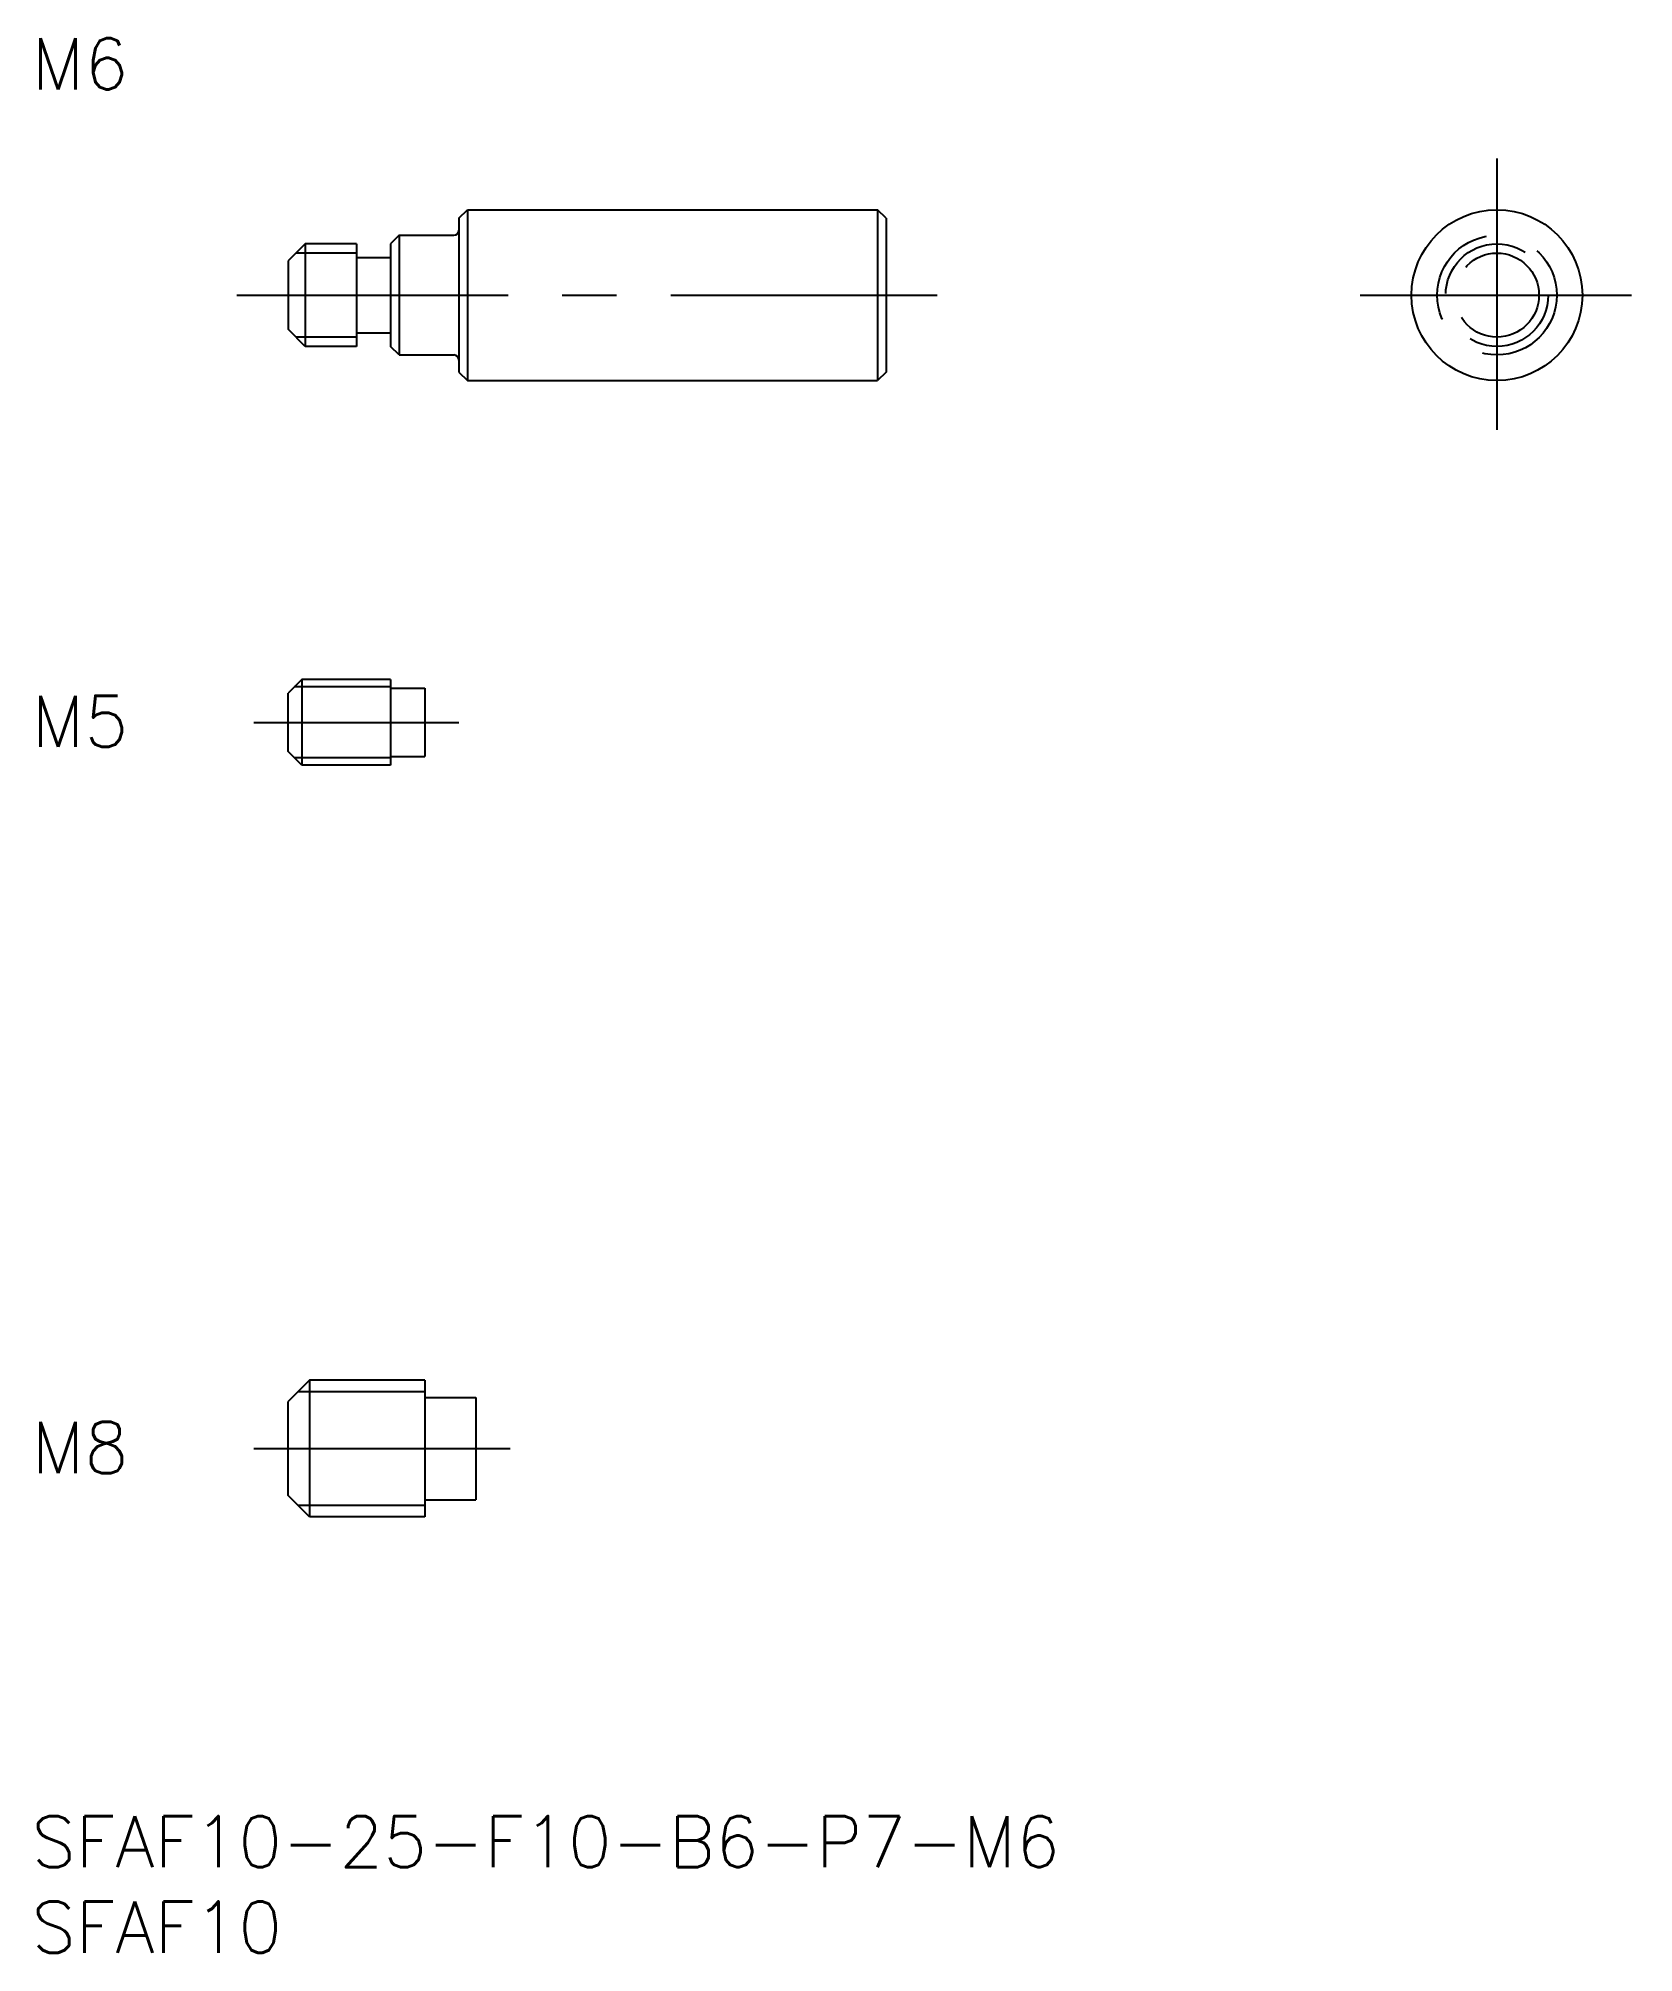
# Model space of a CAD drawing. Extents: x 0 to 94, y -8 to 104.
import ezdxf

# ---------------------------------------------------------------- set-up
doc = ezdxf.new("R2010")
doc.units = 0
doc.header["$LTSCALE"] = 0.5
doc.linetypes.add('CENTER', pattern=[50.8, 31.75, -6.35, 6.35, -6.35])
doc.linetypes.add('DASHED', pattern=[19.05, 12.7, -6.35])
for name, color, linetype in [('MSM_CENTER', 1, 'CENTER'), ('MSM_CONTINUOUS', 7, 'CONTINUOUS'), ('MSM_DASHED', 4, 'DASHED'), ('MSM_NARROW', 5, 'CONTINUOUS'), ('MSM_PART_NUMBER', 7, 'CONTINUOUS')]:
    doc.layers.add(name, color=color, linetype=linetype)
doc.styles.get("Standard").update_dxf_attribs({"font": 'txt.shx', "height": 1, "bigfont": 'bigfont.shx'})

# ---------------------------------------------------------------- blocks, each defined once
blk = doc.blocks.new('*U8')
at = {"layer": 'MSM_PART_NUMBER'}
blk.add_text('SFAF10-25-F10-B6-P7-M6', height=3, dxfattribs=at).set_placement((0, -3))
blk = doc.blocks.new('*U9')
at = {"layer": 'MSM_PART_NUMBER'}
blk.add_text('SFAF10', height=3, dxfattribs=at).set_placement((0, -8))
blk = doc.blocks.new('*U10')
at = {"layer": 'MSM_PART_NUMBER'}
blk.add_text('M8', height=3, dxfattribs=at).set_placement((0, 20.06))
blk = doc.blocks.new('*U11')
at = {"layer": 'MSM_PART_NUMBER'}
blk.add_text('M6', height=3, dxfattribs=at).set_placement((0, 101.03))
blk = doc.blocks.new('*U12')
at = {"layer": 'MSM_PART_NUMBER'}
blk.add_text('M5', height=3, dxfattribs=at).set_placement((0, 62.56))

msp = doc.modelspace()

# ---------------------------------------------------------------- linework, layer by layer
at = {"layer": 'MSM_CENTER'}
for p, q in [((85.75, 97), (85.75, 81)), ((12, 89), (53, 89)), ((77.75, 89), (93.75, 89)), ((13, 64), (25, 64)), ((13, 21.5), (28, 21.5))]:
    msp.add_line(p, q, dxfattribs=at)
at = {"layer": 'MSM_CONTINUOUS'}
for p, q in [((25, 93.5), (25.5, 94)), ((25, 93.5), (25, 92.8)), ((25.5, 94), (25.5, 84)), ((25.5, 94), (49.5, 94)), ((49.5, 94), (49.5, 84)), ((50, 93.5), (49.5, 94)), ((50, 93.5), (50, 84.5)), ((16, 92), (15, 91)), ((16, 92), (16, 86)), ((19, 92), (16, 92)), ((19, 92), (19, 86)), ((21.5, 92.5), (21, 92)), ((21, 92), (21, 86)), ((21.5, 92.5), (21.5, 85.5)), ((21.5, 92.5), (24.7, 92.5)), ((25, 92.8), (25, 84.5)), ((15, 91), (15, 87)), ((19, 91.2), (21, 91.2)), ((50, 89), (50, 89)), ((16, 86), (15, 87)), ((19, 86.8), (21, 86.8)), ((19, 86), (16, 86)), ((21.5, 85.5), (21, 86)), ((21.5, 85.5), (24.7, 85.5)), ((25, 84.5), (25.5, 84)), ((50, 84.5), (49.5, 84)), ((25.5, 84), (49.5, 84)), ((15.8, 66.5), (15, 65.7)), ((21, 66.5), (15.8, 66.5)), ((15.8, 66.5), (15.8, 61.5)), ((21, 66.5), (21, 61.5)), ((15, 62.3), (15, 65.7)), ((21, 66), (23, 66)), ((23, 66), (23, 62)), ((15.8, 61.5), (15, 62.3)), ((21, 62), (23, 62)), ((21, 61.5), (15.8, 61.5)), ((16.25, 25.5), (15, 24.25)), ((23, 25.5), (16.25, 25.5)), ((16.25, 25.5), (16.25, 17.5)), ((23, 25.5), (23, 17.5)), ((15, 18.75), (15, 24.25)), ((23, 24.5), (26, 24.5)), ((26, 24.5), (26, 18.5)), ((16.25, 17.5), (15, 18.75)), ((23, 18.5), (26, 18.5)), ((23, 17.5), (16.25, 17.5))]:
    msp.add_line(p, q, dxfattribs=at)
msp.add_circle((85.75, 89), 5, dxfattribs=at)
for centre, start, end in [((24.7, 92.8), 270, 0), ((24.7, 85.2), 0, 90)]:
    msp.add_arc(centre, 0.3, start, end, dxfattribs=at)
at = {"layer": 'MSM_DASHED'}
for radius in [3.5, 3, 2.46]:
    msp.add_circle((85.75, 89), radius, dxfattribs=at)
at = {"layer": 'MSM_NARROW'}
for p, q in [((19, 91.46), (15.46, 91.46)), ((19, 86.54), (15.46, 86.54)), ((21, 66.07), (15.37, 66.07)), ((21, 61.93), (15.37, 61.93)), ((23, 24.82), (15.57, 24.82)), ((23, 18.18), (15.57, 18.18))]:
    msp.add_line(p, q, dxfattribs=at)

# ---------------------------------------------------------------- block references
at = {"layer": 'MSM_CONTINUOUS'}
for name in ['*U11', '*U12', '*U10', '*U8', '*U9']:
    msp.add_blockref(name, (0, 0), dxfattribs=at)

doc.saveas('drawing.dxf')
